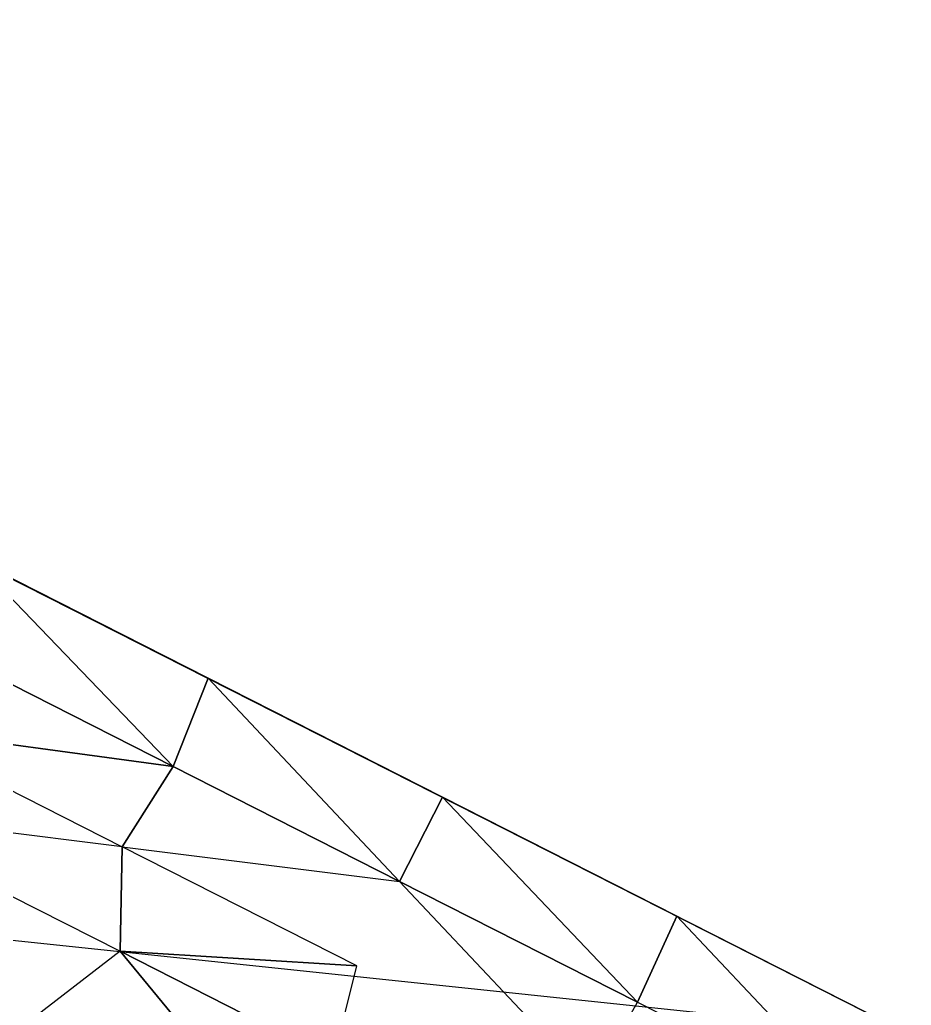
# Model space of a CAD drawing. Header units: metres. Extents: x -2.72 to 2.74, y -1.12 to 1.4.
# Drawn here: x 2.4153 to 2.6207, y -0.8834 to -0.6564 of the extents above; entities that cross this region are included whole.
import ezdxf

# ---------------------------------------------------------------- set-up
doc = ezdxf.new("R2010")
doc.units = ezdxf.units.M
doc.linetypes.add('SOLIDLINE', pattern=[0])
doc.layers.add('A', color=1, linetype='SOLIDLINE')

msp = doc.modelspace()

# ---------------------------------------------------------------- linework, layer by layer
at = {"layer": 'A'}
for points in [[(0.750916, -0.15517, 0.260857), (2.53421, -1.060648, 0.885988), (2.480217, -1.033232, 0.928749)], [(0.750916, -0.15517, 0.260857), (2.480217, -1.033232, 0.928749), (2.426223, -1.005816, 0.971511)], [(0.750916, -0.15517, 0.260857), (2.426223, -1.005816, 0.971511), (2.37223, -0.9784, 1.014272)], [(2.088383, -0.834286, -0.012424), (2.174862, -0.663973, -0.012424), (2.620683, -0.890346, -0.103518)], [(2.620683, -0.890346, -0.103518), (2.174862, -0.663973, -0.012424), (2.411399, -0.784074, 0.083487)], [(2.404715, -0.780674, 1.057035), (2.394856, -0.800102, 1.17081), (2.450714, -0.828398, 1.101357)], [(2.458709, -0.808089, 1.014272), (2.411417, -0.78408, 0.929335), (2.404715, -0.780674, 1.057035)], [(2.450714, -0.828398, 1.101357), (2.458709, -0.808089, 1.014272), (2.404715, -0.780674, 1.057035)], [(2.620683, -0.890346, -0.103518), (2.411399, -0.784074, 0.083487), (2.620691, -0.890337, 0.885986)], [(2.566697, -0.862921, 0.928748), (2.411417, -0.78408, 0.929335), (2.512703, -0.835505, 0.97151)], [(2.512703, -0.835505, 0.97151), (2.411417, -0.78408, 0.929335), (2.458709, -0.808089, 1.014272)], [(2.450714, -0.828398, 1.101357), (2.394856, -0.800102, 1.17081), (2.384998, -0.81953, 1.284585)], [(2.458709, -0.808089, 1.014272), (2.450714, -0.828398, 1.101357), (2.502825, -0.854932, 1.028385)], [(2.502825, -0.854932, 1.028385), (2.512703, -0.835505, 0.97151), (2.458709, -0.808089, 1.014272)], [(2.384998, -0.81953, 1.284585), (2.43897, -0.846943, 1.184924), (2.450714, -0.828398, 1.101357)], [(2.502825, -0.854932, 1.028385), (2.450714, -0.828398, 1.101357), (2.43897, -0.846943, 1.184924)], [(2.512703, -0.835505, 0.97151), (2.502825, -0.854932, 1.028385), (2.5576, -0.882738, 0.957923)], [(2.5576, -0.882738, 0.957923), (2.566697, -0.862921, 0.928748), (2.512703, -0.835505, 0.97151)], [(2.375139, -0.838958, 1.39836), (2.438507, -0.870948, 1.275197), (2.43897, -0.846943, 1.184924)], [(2.492974, -0.874371, 1.085286), (2.43897, -0.846943, 1.184924), (2.438507, -0.870948, 1.275197)], [(2.546948, -0.901785, 0.985626), (2.5576, -0.882738, 0.957923), (2.502825, -0.854932, 1.028385)], [(2.566697, -0.862921, 0.928748), (2.5576, -0.882738, 0.957923), (2.61082, -0.909775, 0.885986)], [(2.438507, -0.870948, 1.275197), (2.419263, -0.885811, 1.355598), (2.473245, -0.913237, 1.199061)], [(2.473245, -0.913237, 1.199061), (2.487599, -0.896021, 1.14454), (2.438507, -0.870948, 1.275197)], [(2.438507, -0.870948, 1.275197), (2.487599, -0.896021, 1.14454), (2.492974, -0.874371, 1.085286)]]:
    msp.add_3dface(points, dxfattribs=at)

doc.saveas('drawing.dxf')
